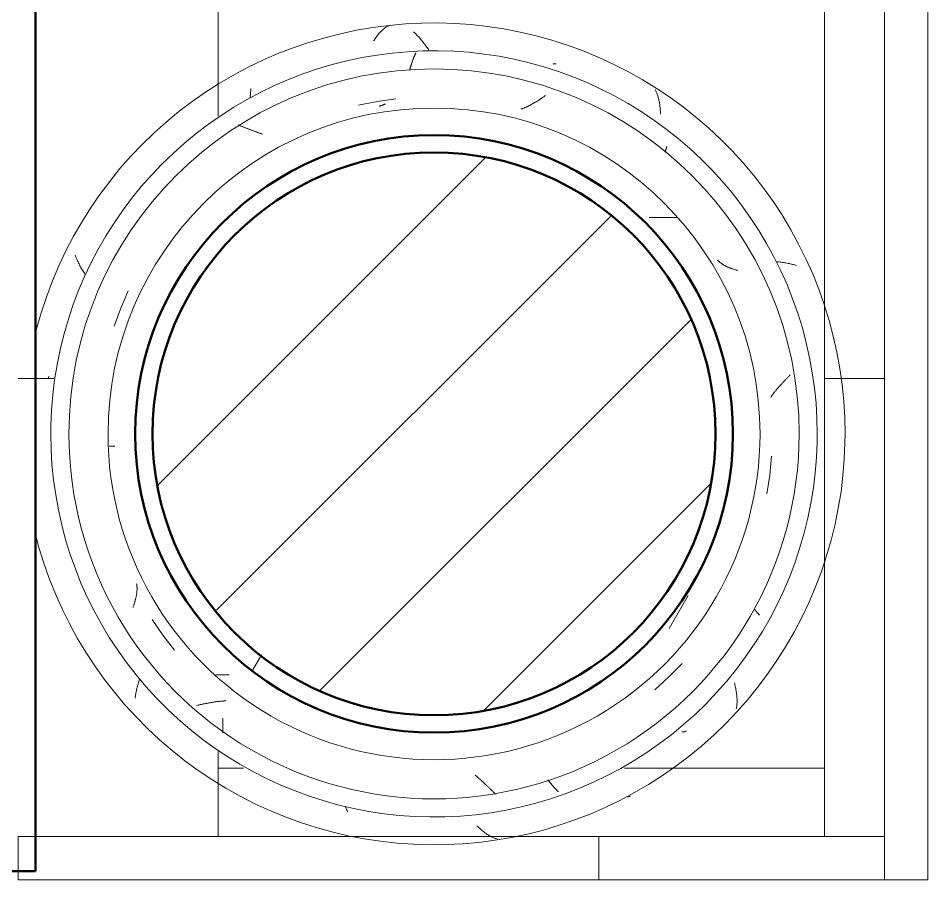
# Model space of a CAD drawing. Header units: millimetres. Extents: x -9358 to 257996, y -67499 to 9117.
# Drawn here: x 17170 to 18220, y -14528 to -13533 of the extents above; entities that cross this region are included whole.
import ezdxf

# ---------------------------------------------------------------- set-up
doc = ezdxf.new("R2010")
doc.units = ezdxf.units.MM
doc.header["$LTSCALE"] = 1000
for name, color, linetype, lineweight in [('A-COL-RFC', 8, 'Continuous', 18), ('A-COL-RFC-1', 8, 'Continuous', 9), ('A-COL-RFC-2', 8, 'Continuous', 50), ('A-WAL-CMU', 8, 'Continuous', 50), ('A-WAL-LOW-20', 8, 'Continuous', 18), ('A-WAL-PAT-1', 8, 'Continuous', 9)]:
    doc.layers.add(name, color=color, linetype=linetype, lineweight=lineweight)
pattern_1 = [(0, (0, 0), (812.8, 203.2), [33.528, -576.072, 33.528, -576.072, -3251.2]), (0, (0, 0), (812.8, 203.2), [-1219.2, 33.528, -1185.672, 33.528, -576.072, -1422.4]), (0, (0, 0), (812.8, 203.2), [-3048, 33.528, -372.872, 33.528, -982.472]), (120, (304.8, 101.6), (-582.3764, 602.3054), [33.528, -576.072, 33.528, -576.072, -3251.2]), (120, (304.8, 101.6), (-582.3764, 602.3054), [-1219.2, 33.528, -1185.672, 33.528, -576.072, -1422.4]), (120, (304.8, 101.6), (-582.3764, 602.3054), [-3048, 33.528, -372.872, 33.528, -982.472]), (240, (406.4, 508), (-230.4236, -805.5054), [33.528, -576.072, 33.528, -576.072, -3251.2]), (240, (406.4, 508), (-230.4236, -805.5054), [-1219.2, 33.528, -1185.672, 33.528, -576.072, -1422.4]), (240, (406.4, 508), (-230.4236, -805.5054), [-3048, 33.528, -372.872, 33.528, -982.472])]

# ---------------------------------------------------------------- blocks, each defined once
blk = doc.blocks.new('Concrete-Round-Column - 650-V18-01-Ground Floor Furniture Plan')
at = {"layer": 'A-COL-RFC-1'}
h = blk.add_hatch(dxfattribs=at)
h.set_pattern_fill('FP_47', color=256, style=0, pattern_type=2)
h.set_pattern_definition([(135, (-12905, -17650), (-106.066, -106.066), [])])
h.paths.add_polyline_path([(325, 0), (318.8, 63.4), (300.3, 124.4), (270.2, 180.6), (229.8, 229.8), (180.6, 270.2), (124.4, 300.3), (63.4, 318.8), (0, 325), (-63.4, 318.8), (-124.4, 300.3), (-180.6, 270.2), (-229.8, 229.8), (-270.2, 180.6), (-300.3, 124.4), (-318.8, 63.4), (-325, 0), (-318.8, -63.4), (-300.3, -124.4), (-270.2, -180.6), (-229.8, -229.8), (-180.6, -270.2), (-124.4, -300.3), (-63.4, -318.8), (0, -325), (63.4, -318.8), (124.4, -300.3), (180.6, -270.2), (229.8, -229.8), (270.2, -180.6), (300.3, -124.4), (318.8, -63.4)], flags=0)
at = {"layer": 'A-COL-RFC-2'}
for start, end in [(360, 180), (180, 360)]:
    blk.add_arc((0, 0), 325, start, end, dxfattribs=at)
blk = doc.blocks.new('Walls 110 - Walls 13-606739-01-Ground Floor Furniture Plan')
at = {"layer": 'A-WAL-PAT-1'}
h = blk.add_hatch(dxfattribs=at)
h.set_pattern_fill('FP_43', color=256, style=0, pattern_type=2)
h.set_pattern_definition([(90, (450, -30900), (-900, 6e-14), [700, -700]), (90, (0, -31600), (-1800, 1e-13), [700, -700]), (0, (0, -31600), (0, 700), [])])
h.paths.add_polyline_path([(2620, -31230), (2620, -30230), (730, -30230), (730, -31230), (2600, -31230)], flags=0)
h.paths.add_polyline_path([(2600, -30750), (2593.9, -30823.2), (2574.2, -30898.3), (2546.4, -30961.8), (2506.2, -31023.3), (2456.4, -31077.4), (2398.4, -31122.5), (2333.8, -31157.5), (2259.3, -31182.2), (2190.1, -31193.5), (2118.3, -31193.5), (2045.8, -31181.4), (1976.2, -31157.5), (1911.6, -31122.5), (1853.6, -31077.4), (1802.6, -31021.5), (1763.6, -30961.8), (1733.1, -30890.5), (1715.8, -30820), (1710, -30750), (1716.1, -30676.8), (1735.8, -30601.7), (1765.9, -30534.7), (1803.8, -30476.7), (1853.6, -30422.6), (1914, -30376.2), (1976.2, -30342.5), (2050.7, -30317.8), (2119.9, -30306.5), (2191.7, -30306.5), (2264.2, -30318.6), (2333.8, -30342.5), (2398.4, -30377.5), (2456.4, -30422.6), (2507.4, -30478.5), (2546.4, -30538.2), (2575.9, -30605.5), (2594.2, -30680), (2598.6, -30732.9)], flags=0)
h.paths.add_polyline_path([(1640, -30750), (1633.9, -30823.2), (1614.2, -30898.3), (1586.4, -30961.8), (1546.2, -31023.3), (1495.1, -31078.4), (1436, -31123.8), (1373.8, -31157.5), (1299.3, -31182.2), (1230.1, -31193.5), (1158.3, -31193.5), (1085.8, -31181.4), (1016.2, -31157.5), (951.6, -31122.5), (893.6, -31077.4), (843.8, -31023.3), (803.6, -30961.8), (774.1, -30894.5), (755.8, -30820), (750, -30750), (756.1, -30676.8), (775.8, -30601.7), (803.6, -30538.2), (846.7, -30473.6), (893.6, -30422.6), (956.2, -30375), (1016.2, -30342.5), (1090.7, -30317.8), (1159.9, -30306.5), (1231.7, -30306.5), (1304.2, -30318.6), (1373.8, -30342.5), (1442.5, -30380.7), (1496.4, -30422.6), (1546.2, -30476.7), (1586.4, -30538.2), (1615.9, -30605.5), (1634.2, -30680)], flags=0)
at = {"layer": 'A-WAL-LOW-20'}
for p, q in [((2620, -30230), (730, -30230)), ((730, -30230), (730, -31230)), ((2620, -31230), (2620, -30230))]:
    blk.add_line(p, q, dxfattribs=at)
blk = doc.blocks.new('Walls 114 - Walls 6-606796-01-Ground Floor Furniture Plan')
at = {"layer": 'A-WAL-PAT-1'}
h = blk.add_hatch(dxfattribs=at)
h.set_pattern_fill('FP_46', color=256, style=0, pattern_type=2)
h.set_pattern_definition([(270, (2170, -31160.4), (900, 6e-14), [700, -700]), (270, (2620, -30460.4), (1800, 1e-13), [700, -700]), (180, (2620, -30460.4), (-9e-14, -700), [])])
h.paths.add_polyline_path([(2670, -30230), (2620, -30230), (2620, -31230), (2670, -31230), (2670, -30447.6)], flags=0)
at = {"layer": 'A-WAL-LOW-20'}
for p, q in [((2620, -31230), (2620, -30230)), ((2620, -30230), (2670, -30230)), ((2670, -30230), (2670, -31230)), ((2670, -31230), (2620, -31230))]:
    blk.add_line(p, q, dxfattribs=at)
blk = doc.blocks.new('Walls 113 - Walls 6-2351701-01-Ground Floor Furniture Plan')
at = {"layer": 'A-WAL-PAT-1'}
h = blk.add_hatch(dxfattribs=at)
h.set_pattern_fill('FP_41', color=256, style=0, pattern_type=2)
h.set_pattern_definition([(270, (1494.6, -30930), (900, 6e-14), [700, -700]), (270, (1944.6, -30230), (1800, 1e-13), [700, -700]), (180, (1944.6, -30230), (-9e-14, -700), [])])
h.paths.add_polyline_path([(2670, -30180), (680, -30180), (680, -30230), (2670, -30230)], flags=0)
at = {"layer": 'A-WAL-LOW-20'}
for p, q in [((680, -30180), (2670, -30180)), ((680, -30230), (680, -30180)), ((2670, -30180), (2670, -30230)), ((2670, -30230), (680, -30230))]:
    blk.add_line(p, q, dxfattribs=at)
blk = doc.blocks.new('FP_282-01-Ground Floor Furniture Plan')
at = {"layer": 'A-WAL-PAT-1'}
for p, q in [((49882.6, 1485.4), (49882, 1486)), ((49883.2, 1484.8), (49882.6, 1485.4)), ((49883.8, 1484.3), (49883.2, 1484.8)), ((49884.4, 1483.7), (49883.8, 1484.3)), ((49885, 1483.1), (49884.4, 1483.7)), ((49885.6, 1482.6), (49885, 1483.1)), ((49886.2, 1482), (49885.6, 1482.6)), ((49886.7, 1481.5), (49886.2, 1482)), ((49887.3, 1480.9), (49886.7, 1481.5)), ((49887.9, 1480.4), (49887.3, 1480.9)), ((49888.5, 1479.8), (49887.9, 1480.4)), ((49889, 1479.3), (49888.5, 1479.8)), ((49889.6, 1478.7), (49889, 1479.3)), ((49890.2, 1478.2), (49889.6, 1478.7)), ((49890.8, 1477.7), (49890.2, 1478.2)), ((49891.3, 1477.1), (49890.8, 1477.7)), ((49891.9, 1476.6), (49891.3, 1477.1)), ((49892.5, 1476.1), (49891.9, 1476.6)), ((49893, 1475.6), (49892.5, 1476.1)), ((49893.6, 1475.1), (49893, 1475.6)), ((49894.1, 1474.6), (49893.6, 1475.1)), ((49894.7, 1474.1), (49894.1, 1474.6)), ((49895.2, 1473.6), (49894.7, 1474.1)), ((49895.8, 1473.1), (49895.2, 1473.6)), ((49896.3, 1472.6), (49895.8, 1473.1)), ((49896.9, 1472.2), (49896.3, 1472.6)), ((49897.4, 1471.7), (49896.9, 1472.2)), ((49898, 1471.2), (49897.4, 1471.7)), ((49898.5, 1470.8), (49898, 1471.2)), ((49899, 1470.3), (49898.5, 1470.8)), ((49899.6, 1469.9), (49899, 1470.3)), ((49900.1, 1469.4), (49899.6, 1469.9)), ((49900.6, 1469), (49900.1, 1469.4)), ((49901.2, 1468.6), (49900.6, 1469)), ((49901.7, 1468.2), (49901.2, 1468.6)), ((49902.2, 1467.7), (49901.7, 1468.2)), ((49902.7, 1467.3), (49902.2, 1467.7)), ((49903.3, 1466.9), (49902.7, 1467.3)), ((49903.8, 1466.6), (49903.3, 1466.9)), ((49904.3, 1466.2), (49903.8, 1466.6)), ((49904.8, 1465.8), (49904.3, 1466.2)), ((49905.3, 1465.4), (49904.8, 1465.8)), ((49905.8, 1465.1), (49905.3, 1465.4)), ((49906.4, 1464.7), (49905.8, 1465.1)), ((49906.9, 1464.4), (49906.4, 1464.7)), ((49907.4, 1464), (49906.9, 1464.4)), ((49907.9, 1463.7), (49907.4, 1464)), ((49758.8, 1417.6), (49758.6, 1417)), ((49759, 1418.2), (49758.8, 1417.6)), ((49759.2, 1418.8), (49759, 1418.2)), ((49759.4, 1419.4), (49759.2, 1418.8)), ((49759.6, 1420), (49759.4, 1419.4)), ((49759.8, 1420.6), (49759.6, 1420)), ((49760, 1421.2), (49759.8, 1420.6)), ((49760.2, 1421.8), (49760, 1421.2)), ((49760.4, 1422.5), (49760.2, 1421.8)), ((49760.6, 1423.1), (49760.4, 1422.5)), ((49760.8, 1423.8), (49760.6, 1423.1)), ((49761, 1424.4), (49760.8, 1423.8)), ((49761.1, 1425.1), (49761, 1424.4)), ((49761.3, 1425.7), (49761.1, 1425.1)), ((49753.5, 1407.1), (49753.2, 1406.7)), ((49753.8, 1407.5), (49753.5, 1407.1)), ((49754.1, 1407.9), (49753.8, 1407.5)), ((49754.4, 1408.3), (49754.1, 1407.9)), ((49754.7, 1408.8), (49754.4, 1408.3)), ((49754.9, 1409.2), (49754.7, 1408.8)), ((49755.2, 1409.7), (49754.9, 1409.2)), ((49755.5, 1410.2), (49755.2, 1409.7)), ((49755.7, 1410.6), (49755.5, 1410.2)), ((49756, 1411.1), (49755.7, 1410.6)), ((49756.2, 1411.6), (49756, 1411.1)), ((49756.5, 1412.1), (49756.2, 1411.6)), ((49756.7, 1412.6), (49756.5, 1412.1)), ((49757, 1413.2), (49756.7, 1412.6)), ((49757.2, 1413.7), (49757, 1413.2)), ((49757.5, 1414.2), (49757.2, 1413.7)), ((49757.7, 1414.8), (49757.5, 1414.2)), ((49757.9, 1415.3), (49757.7, 1414.8)), ((49758.1, 1415.9), (49757.9, 1415.3)), ((49758.4, 1416.4), (49758.1, 1415.9)), ((49758.6, 1417), (49758.4, 1416.4)), ((49749.7, 1402.7), (49749.4, 1402.4)), ((49750, 1403), (49749.7, 1402.7)), ((49750.4, 1403.4), (49750, 1403)), ((49750.7, 1403.7), (49750.4, 1403.4)), ((49751.1, 1404), (49750.7, 1403.7)), ((49751.4, 1404.4), (49751.1, 1404)), ((49751.7, 1404.7), (49751.4, 1404.4)), ((49752, 1405.1), (49751.7, 1404.7)), ((49752.3, 1405.5), (49752, 1405.1)), ((49752.6, 1405.9), (49752.3, 1405.5)), ((49752.9, 1406.3), (49752.6, 1405.9)), ((49753.2, 1406.7), (49752.9, 1406.3)), ((49559.3, 1203.7), (49559.8, 1203.1)), ((49559.8, 1203.1), (49560.2, 1202.4)), ((49560.2, 1202.4), (49560.7, 1201.7)), ((49560.7, 1201.7), (49561.1, 1201.1)), ((49561.1, 1201.1), (49561.5, 1200.4)), ((49561.5, 1200.4), (49562, 1199.8)), ((49562, 1199.8), (49562.4, 1199.1)), ((49562.4, 1199.1), (49562.8, 1198.5)), ((49562.8, 1198.5), (49563.2, 1197.8)), ((49563.2, 1197.8), (49563.7, 1197.2)), ((49563.7, 1197.2), (49564.1, 1196.5)), ((49564.1, 1196.5), (49564.5, 1195.9)), ((49564.5, 1195.9), (49564.9, 1195.3)), ((49564.9, 1195.3), (49565.3, 1194.7)), ((49565.3, 1194.7), (49565.7, 1194)), ((49565.7, 1194), (49566.1, 1193.4)), ((49566.1, 1193.4), (49566.4, 1192.8)), ((49566.4, 1192.8), (49566.8, 1192.2)), ((49566.8, 1192.2), (49567.2, 1191.5)), ((49567.2, 1191.5), (49567.6, 1190.9)), ((49567.6, 1190.9), (49567.9, 1190.3)), ((49567.9, 1190.3), (49568.3, 1189.7)), ((49568.3, 1189.7), (49568.6, 1189.1)), ((49568.6, 1189.1), (49569, 1188.5)), ((49569, 1188.5), (49569.3, 1187.9)), ((49569.3, 1187.9), (49569.6, 1187.3)), ((49569.6, 1187.3), (49570, 1186.7)), ((49570, 1186.7), (49570.3, 1186.2)), ((49570.3, 1186.2), (49570.6, 1185.6)), ((49570.6, 1185.6), (49570.9, 1185)), ((49570.9, 1185), (49571.2, 1184.4)), ((49571.2, 1184.4), (49571.5, 1183.8)), ((49571.5, 1183.8), (49571.8, 1183.3)), ((49571.8, 1183.3), (49572.1, 1182.7)), ((49572.1, 1182.7), (49572.3, 1182.1)), ((49572.3, 1182.1), (49572.6, 1181.6)), ((49572.6, 1181.6), (49572.8, 1181)), ((49572.8, 1181), (49573.1, 1180.4)), ((49573.1, 1180.4), (49573.3, 1179.9)), ((49573.3, 1179.9), (49573.6, 1179.3)), ((49573.6, 1179.3), (49573.8, 1178.8)), ((49573.8, 1178.8), (49574, 1178.3)), ((49574, 1178.3), (49574.2, 1177.7)), ((49574.2, 1177.7), (49574.4, 1177.2)), ((49574.4, 1177.2), (49574.6, 1176.6)), ((49574.6, 1176.6), (49574.8, 1176.1)), ((49574.8, 1176.1), (49575, 1175.6)), ((49566.2, 1009.4), (49563.2, 1031.1)), ((49568.9, 1018.8), (49569.1, 1018.4)), ((49570.5, 988), (49566.2, 1009.4)), ((49569.1, 1018.4), (49569.4, 1018)), ((49569.4, 1018), (49569.6, 1017.5)), ((49569.6, 1017.5), (49569.8, 1017.1)), ((49569.8, 1017.1), (49570, 1016.7)), ((49570, 1016.7), (49570.2, 1016.3)), ((49570.2, 1016.3), (49570.3, 1015.8)), ((49570.3, 1015.8), (49570.5, 1015.4)), ((49570.5, 1015.4), (49570.6, 1015)), ((49570.6, 1015), (49570.8, 1014.5)), ((49570.8, 1014.5), (49570.9, 1014.1)), ((49570.9, 1014.1), (49571, 1013.7)), ((49571, 1013.7), (49571.2, 1013.3)), ((49571.2, 1013.3), (49571.3, 1012.8)), ((49571.3, 1012.8), (49571.4, 1012.4)), ((49571.4, 1012.4), (49571.5, 1011.9)), ((49571.5, 1011.9), (49571.5, 1011.5)), ((49602.2, 872.1), (49601.9, 871.4)), ((49602.4, 872.8), (49602.2, 872.1)), ((49602.7, 873.5), (49602.4, 872.8)), ((49602.9, 874.2), (49602.7, 873.5)), ((49603.1, 874.9), (49602.9, 874.2)), ((49603.4, 875.5), (49603.1, 874.9)), ((49603.6, 876.2), (49603.4, 875.5)), ((49603.8, 876.9), (49603.6, 876.2)), ((49598.1, 861.2), (49597.8, 860.4)), ((49598.4, 861.9), (49598.1, 861.2)), ((49598.7, 862.7), (49598.4, 861.9)), ((49599, 863.4), (49598.7, 862.7)), ((49599.3, 864.2), (49599, 863.4)), ((49599.5, 864.9), (49599.3, 864.2)), ((49599.8, 865.6), (49599.5, 864.9)), ((49600.1, 866.4), (49599.8, 865.6)), ((49600.4, 867.1), (49600.1, 866.4)), ((49600.6, 867.8), (49600.4, 867.1)), ((49600.9, 868.5), (49600.6, 867.8)), ((49601.2, 869.3), (49600.9, 868.5)), ((49601.4, 870), (49601.2, 869.3)), ((49601.7, 870.7), (49601.4, 870)), ((49601.9, 871.4), (49601.7, 870.7)), ((49594.2, 851.1), (49593.9, 850.3)), ((49594.5, 851.9), (49594.2, 851.1)), ((49594.8, 852.7), (49594.5, 851.9)), ((49595.1, 853.5), (49594.8, 852.7)), ((49595.4, 854.3), (49595.1, 853.5)), ((49595.7, 855), (49595.4, 854.3)), ((49596, 855.8), (49595.7, 855)), ((49596.3, 856.6), (49596, 855.8)), ((49596.6, 857.4), (49596.3, 856.6)), ((49596.9, 858.1), (49596.6, 857.4)), ((49597.2, 858.9), (49596.9, 858.1)), ((49597.5, 859.7), (49597.2, 858.9)), ((49597.8, 860.4), (49597.5, 859.7)), ((49593.6, 849.6), (49593.3, 848.8)), ((49593.9, 850.3), (49593.6, 849.6)), ((49805, 713.4), (49785, 722.1)), ((49825.5, 705.9), (49805, 713.4))]:
    blk.add_line(p, q, dxfattribs=at)
blk = doc.blocks.new('FP_283-01-Ground Floor Furniture Plan')
at = {"layer": 'A-WAL-LOW-20', "flags": 128}
blk.add_lwpolyline([(50066.4, 615), (50081.1, 618.9), (50099.3, 624.5), (50117.2, 630.9), (50134.8, 637.9), (50152.1, 645.7), (50169.1, 654.1), (50185.8, 663.2), (50202.1, 672.9), (50217.9, 683.3), (50233.4, 694.4), (50248.4, 706), (50262.9, 718.2), (50276.9, 731), (50290.4, 744.4), (50303.4, 758.3), (50315.8, 772.6), (50327.6, 787.5), (50338.7, 802.8), (50349.3, 818.6), (50359.3, 834.8), (50368.5, 851.3), (50377.1, 868.2), (50385.1, 885.5), (50392.3, 903), (50398.8, 920.9), (50404.6, 938.9), (50409.7, 957.2), (50414, 975.7), (50417.6, 994.3), (50420.5, 1013.1), (50422.6, 1032), (50423.9, 1050.9), (50424.5, 1069.9), (50424.3, 1088.9), (50423.4, 1107.8), (50421.7, 1126.7), (50419.3, 1145.5), (50416.1, 1164.3), (50412.1, 1182.8), (50407.5, 1201.2), (50402, 1219.4), (50395.9, 1237.4), (50389.1, 1255.1), (50381.5, 1272.5), (50373.3, 1289.6), (50364.3, 1306.3), (50354.8, 1322.7), (50344.5, 1338.7), (50333.7, 1354.3), (50322.2, 1369.4), (50310.1, 1384), (50297.5, 1398.2), (50284.3, 1411.8), (50270.5, 1424.9), (50256.3, 1437.5), (50241.5, 1449.4), (50226.3, 1460.8), (50210.7, 1471.5), (50194.6, 1481.6), (50178.2, 1491.1), (50161.4, 1499.9), (50144.2, 1508), (50126.7, 1515.4), (50109, 1522.1), (50091, 1528.1), (50072.7, 1533.4), (50054.3, 1537.9), (50035.7, 1541.7), (50017, 1544.8), (49998.1, 1547.1), (49979.2, 1548.6), (49960.2, 1549.4), (49950, 1549.5)], dxfattribs=at)
at = {"layer": 'A-WAL-PAT-1'}
for p, q in [((50238.9, 1422.1), (50237.6, 1421.7)), ((50240.2, 1422.4), (50238.9, 1422.1)), ((50241.5, 1422.7), (50240.2, 1422.4)), ((50242.8, 1423), (50241.5, 1422.7)), ((50244.1, 1423.3), (50242.8, 1423)), ((50245.3, 1423.5), (50244.1, 1423.3)), ((50246.6, 1423.7), (50245.3, 1423.5)), ((50247.8, 1423.9), (50246.6, 1423.7)), ((50249, 1424.1), (50247.8, 1423.9)), ((50250.2, 1424.3), (50249, 1424.1)), ((50251.4, 1424.4), (50250.2, 1424.3)), ((50252.6, 1424.6), (50251.4, 1424.4)), ((50253.8, 1424.7), (50252.6, 1424.6)), ((50254.9, 1424.7), (50253.8, 1424.7)), ((50256.1, 1424.8), (50254.9, 1424.7)), ((50257.2, 1424.8), (50256.1, 1424.8)), ((50258.3, 1424.8), (50257.2, 1424.8)), ((50259.4, 1424.8), (50258.3, 1424.8)), ((50260.5, 1424.8), (50259.4, 1424.8)), ((50261.5, 1424.7), (50260.5, 1424.8)), ((50262.5, 1424.7), (50261.5, 1424.7)), ((50263.6, 1424.6), (50262.5, 1424.7)), ((50264.6, 1424.4), (50263.6, 1424.6)), ((50265.6, 1424.3), (50264.6, 1424.4)), ((50266.5, 1424.1), (50265.6, 1424.3)), ((50267.5, 1423.9), (50266.5, 1424.1)), ((50368.6, 1301), (50368.2, 1301.7)), ((50368.9, 1300.2), (50368.6, 1301)), ((50369.2, 1299.4), (50368.9, 1300.2)), ((50369.5, 1298.6), (50369.2, 1299.4)), ((50416.4, 1143.8), (50416.8, 1144.7)), ((50416.8, 1144.7), (50417.1, 1145.6)), ((50417.1, 1145.6), (50417.4, 1146.5)), ((50417.4, 1146.5), (50417.7, 1147.4)), ((50417.7, 1147.4), (50417.9, 1148.3)), ((50410.7, 1133.8), (50411.3, 1134.7)), ((50411.3, 1134.7), (50412, 1135.6)), ((50412, 1135.6), (50412.6, 1136.5)), ((50412.6, 1136.5), (50413.2, 1137.5)), ((50413.2, 1137.5), (50413.7, 1138.4)), ((50413.7, 1138.4), (50414.2, 1139.3)), ((50414.2, 1139.3), (50414.7, 1140.2)), ((50414.7, 1140.2), (50415.2, 1141.1)), ((50415.2, 1141.1), (50415.7, 1142)), ((50415.7, 1142), (50416.1, 1142.9)), ((50416.1, 1142.9), (50416.4, 1143.8)), ((50402.6, 1124.6), (50403.5, 1125.6)), ((50403.5, 1125.6), (50404.4, 1126.5)), ((50404.4, 1126.5), (50405.3, 1127.4)), ((50405.3, 1127.4), (50406.1, 1128.3)), ((50406.1, 1128.3), (50407, 1129.2)), ((50407, 1129.2), (50407.8, 1130.1)), ((50407.8, 1130.1), (50408.5, 1131.1)), ((50408.5, 1131.1), (50409.3, 1132)), ((50409.3, 1132), (50410, 1132.9)), ((50410, 1132.9), (50410.7, 1133.8)), ((50380, 972.8), (50381.3, 973.2)), ((50381.3, 973.2), (50382.5, 973.7)), ((50382.5, 973.7), (50383.8, 974.1)), ((50383.8, 974.1), (50385.1, 974.6)), ((50385.1, 974.6), (50386.3, 975.1)), ((50233.1, 735), (50234.5, 734.6)), ((50234.5, 734.6), (50235.9, 734.1)), ((50235.9, 734.1), (50237.3, 733.7)), ((50237.3, 733.7), (50238.6, 733.4)), ((50238.6, 733.4), (50240, 733)), ((50240, 733), (50241.3, 732.6)), ((50241.3, 732.6), (50242.6, 732.3)), ((50242.6, 732.3), (50244, 732)), ((50244, 732), (50245.3, 731.7)), ((50245.3, 731.7), (50246.6, 731.4)), ((50246.6, 731.4), (50247.8, 731.1)), ((50247.8, 731.1), (50249.1, 730.9)), ((50249.1, 730.9), (50250.4, 730.7)), ((50250.4, 730.7), (50251.6, 730.5)), ((50251.6, 730.5), (50252.8, 730.3)), ((50252.8, 730.3), (50254.1, 730.1)), ((50254.1, 730.1), (50255.3, 730))]:
    blk.add_line(p, q, dxfattribs=at)
blk = doc.blocks.new('FP_284-01-Ground Floor Furniture Plan')
at = {"layer": 'A-WAL-LOW-20', "flags": 128}
blk.add_lwpolyline([(49950, 1549.5), (49931, 1549.2), (49912.1, 1548), (49893.2, 1546.1), (49874.4, 1543.5), (49855.7, 1540.1), (49837.2, 1535.9), (49818.9, 1531.1), (49800.7, 1525.5), (49782.8, 1519.1), (49765.2, 1512.1), (49747.9, 1504.3), (49730.9, 1495.9), (49714.2, 1486.8), (49697.9, 1477.1), (49682, 1466.7), (49666.6, 1455.6), (49651.6, 1444), (49637.1, 1431.8), (49623.1, 1419), (49609.6, 1405.6), (49596.6, 1391.7), (49584.2, 1377.4), (49572.4, 1362.5), (49561.3, 1347.2), (49550.7, 1331.4), (49540.7, 1315.2), (49531.5, 1298.7), (49522.9, 1281.8), (49514.9, 1264.5), (49507.7, 1247), (49501.2, 1229.1), (49495.4, 1211.1), (49490.3, 1192.8), (49486, 1174.3), (49482.4, 1155.7), (49479.5, 1136.9), (49477.4, 1118), (49476.1, 1099.1), (49475.5, 1080.1), (49475.7, 1061.1), (49476.6, 1042.2), (49478.3, 1023.3), (49480.7, 1004.5), (49483.9, 985.7), (49487.9, 967.2), (49492.5, 948.8), (49498, 930.6), (49504.1, 912.6), (49510.9, 894.9), (49518.5, 877.5), (49526.7, 860.4), (49535.7, 843.7), (49545.2, 827.3), (49555.5, 811.3), (49566.3, 795.7), (49577.8, 780.6), (49589.9, 766), (49602.5, 751.8), (49615.7, 738.2), (49629.5, 725.1), (49643.7, 712.5), (49658.4, 700.6), (49673.7, 689.2), (49689.3, 678.5), (49705.4, 668.4), (49721.8, 658.9), (49738.6, 650.1), (49755.8, 642), (49773.3, 634.6), (49791, 627.9), (49809, 621.9), (49827.3, 616.6), (49833.8, 615)], dxfattribs=at)
at = {"layer": 'A-WAL-PAT-1'}
for p, q in [((49754.9, 1491.1), (49754.6, 1489.9)), ((49755.2, 1492.2), (49754.9, 1491.1)), ((49755.6, 1493.4), (49755.2, 1492.2)), ((49752.6, 1481.2), (49752.4, 1479.9)), ((49752.9, 1482.5), (49752.6, 1481.2)), ((49753.1, 1483.8), (49752.9, 1482.5)), ((49753.4, 1485), (49753.1, 1483.8)), ((49753.7, 1486.3), (49753.4, 1485)), ((49754, 1487.5), (49753.7, 1486.3)), ((49754.3, 1488.7), (49754, 1487.5)), ((49754.6, 1489.9), (49754.3, 1488.7)), ((49751.3, 1471.6), (49751.2, 1470.2)), ((49751.5, 1473), (49751.3, 1471.6)), ((49751.6, 1474.4), (49751.5, 1473)), ((49751.8, 1475.8), (49751.6, 1474.4)), ((49752, 1477.2), (49751.8, 1475.8)), ((49752.2, 1478.5), (49752, 1477.2)), ((49752.4, 1479.9), (49752.2, 1478.5)), ((49560.7, 1333.6), (49559.7, 1333.2)), ((49561.7, 1333.9), (49560.7, 1333.6)), ((49562.8, 1334.2), (49561.7, 1333.9)), ((49563.9, 1334.4), (49562.8, 1334.2)), ((49565, 1334.7), (49563.9, 1334.4)), ((49566.1, 1334.9), (49565, 1334.7)), ((49567.2, 1335.1), (49566.1, 1334.9)), ((49568.4, 1335.3), (49567.2, 1335.1)), ((49569.6, 1335.5), (49568.4, 1335.3)), ((49570.8, 1335.7), (49569.6, 1335.5)), ((49572, 1335.8), (49570.8, 1335.7)), ((49573.2, 1336), (49572, 1335.8)), ((49574.5, 1336.1), (49573.2, 1336)), ((49575.8, 1336.2), (49574.5, 1336.1)), ((49577.1, 1336.3), (49575.8, 1336.2)), ((49578.4, 1336.3), (49577.1, 1336.3)), ((49579.7, 1336.4), (49578.4, 1336.3)), ((49581, 1336.4), (49579.7, 1336.4)), ((49553.2, 1330.5), (49552.3, 1330.1)), ((49554, 1331), (49553.2, 1330.5)), ((49554.9, 1331.4), (49554, 1331)), ((49555.8, 1331.8), (49554.9, 1331.4)), ((49556.7, 1332.2), (49555.8, 1331.8)), ((49557.7, 1332.6), (49556.7, 1332.2)), ((49558.7, 1332.9), (49557.7, 1332.6)), ((49559.7, 1333.2), (49558.7, 1332.9)), ((49495.5, 1060.7), (49494.5, 1059.9)), ((49496.6, 1061.5), (49495.5, 1060.7)), ((49497.6, 1062.4), (49496.6, 1061.5)), ((49498.7, 1063.2), (49497.6, 1062.4)), ((49499.8, 1064), (49498.7, 1063.2)), ((49500.9, 1064.9), (49499.8, 1064)), ((49502, 1065.7), (49500.9, 1064.9)), ((49503.1, 1066.5), (49502, 1065.7)), ((49504.3, 1067.3), (49503.1, 1066.5)), ((49505.5, 1068.1), (49504.3, 1067.3)), ((49506.7, 1068.9), (49505.5, 1068.1)), ((49486.6, 1052.2), (49485.9, 1051.3)), ((49487.4, 1053.1), (49486.6, 1052.2)), ((49488.2, 1053.9), (49487.4, 1053.1)), ((49489.1, 1054.8), (49488.2, 1053.9)), ((49489.9, 1055.6), (49489.1, 1054.8)), ((49490.8, 1056.5), (49489.9, 1055.6)), ((49491.7, 1057.3), (49490.8, 1056.5)), ((49492.6, 1058.2), (49491.7, 1057.3)), ((49493.6, 1059), (49492.6, 1058.2)), ((49494.5, 1059.9), (49493.6, 1059)), ((49478, 1024.3), (49478.3, 1023.5)), ((49478.3, 1023.5), (49478.7, 1022.7)), ((49478.7, 1022.7), (49479.1, 1021.9)), ((49479.1, 1021.9), (49479.5, 1021.1)), ((49479.5, 1021.1), (49480, 1020.3)), ((49480, 1020.3), (49480.5, 1019.5)), ((49480.5, 1019.5), (49481, 1018.8)), ((49481, 1018.8), (49481.6, 1018)), ((49481.6, 1018), (49482.1, 1017.2)), ((49482.1, 1017.2), (49482.8, 1016.5)), ((49482.8, 1016.5), (49483.4, 1015.7)), ((49483.4, 1015.7), (49484.1, 1015)), ((49484.1, 1015), (49484.8, 1014.2)), ((49484.8, 1014.2), (49485.5, 1013.5)), ((49485.5, 1013.5), (49486.3, 1012.7)), ((49486.3, 1012.7), (49487, 1012)), ((49487, 1012), (49487.8, 1011.3)), ((49487.8, 1011.3), (49488.7, 1010.6)), ((49488.7, 1010.6), (49489.5, 1009.9)), ((49489.5, 1009.9), (49490.4, 1009.2)), ((49490.4, 1009.2), (49491.4, 1008.5)), ((49491.4, 1008.5), (49492.3, 1007.8)), ((49492.3, 1007.8), (49493.3, 1007.1)), ((49493.3, 1007.1), (49494.3, 1006.5)), ((49494.3, 1006.5), (49495.3, 1005.8)), ((49495.3, 1005.8), (49496.3, 1005.1)), ((49551.1, 863.7), (49552.5, 863.6)), ((49552.5, 863.6), (49553.8, 863.4)), ((49553.8, 863.4), (49555.1, 863.3)), ((49555.1, 863.3), (49556.5, 863.1)), ((49556.5, 863.1), (49557.8, 863)), ((49557.8, 863), (49559.2, 862.9)), ((49559.2, 862.9), (49560.6, 862.8)), ((49560.6, 862.8), (49562, 862.7)), ((49764.6, 671.5), (49765.8, 672.2)), ((49744.7, 661.2), (49745.8, 661.6)), ((49745.8, 661.6), (49746.9, 662.1)), ((49746.9, 662.1), (49748.1, 662.5)), ((49748.1, 662.5), (49749.2, 663)), ((49749.2, 663), (49750.4, 663.5)), ((49750.4, 663.5), (49751.5, 664.1)), ((49751.5, 664.1), (49752.7, 664.6)), ((49752.7, 664.6), (49753.8, 665.2)), ((49753.8, 665.2), (49755, 665.8)), ((49755, 665.8), (49756.2, 666.5)), ((49756.2, 666.5), (49757.4, 667.1)), ((49757.4, 667.1), (49758.6, 667.8)), ((49758.6, 667.8), (49759.8, 668.5)), ((49759.8, 668.5), (49761, 669.2)), ((49761, 669.2), (49762.2, 669.9)), ((49762.2, 669.9), (49763.4, 670.7)), ((49763.4, 670.7), (49764.6, 671.5)), ((49743.6, 660.8), (49744.7, 661.2))]:
    blk.add_line(p, q, dxfattribs=at)
blk = doc.blocks.new('FP_285-01-Ground Floor Furniture Plan')
at = {"layer": 'A-WAL-PAT-1'}
for p, q in [((49975.8, 1464.6), (49997.6, 1462.5)), ((49997.6, 1462.5), (50019.3, 1459.2)), ((50215, 1361.5), (50230.6, 1346.2)), ((50230.6, 1346.2), (50245.4, 1330)), ((50364, 1144), (50364.6, 1144.6)), ((50364.6, 1144.6), (50365.2, 1145.2)), ((50365.2, 1145.2), (50365.8, 1145.8)), ((50365.8, 1145.8), (50366.3, 1146.4)), ((50354.4, 1134), (50354.9, 1134.6)), ((50354.9, 1134.6), (50355.4, 1135.1)), ((50355.4, 1135.1), (50356, 1135.7)), ((50356, 1135.7), (50356.6, 1136.3)), ((50356.6, 1136.3), (50357.1, 1136.9)), ((50357.1, 1136.9), (50357.7, 1137.5)), ((50357.7, 1137.5), (50358.2, 1138)), ((50358.2, 1138), (50358.8, 1138.6)), ((50358.8, 1138.6), (50359.4, 1139.2)), ((50359.4, 1139.2), (50359.9, 1139.8)), ((50359.9, 1139.8), (50360.5, 1140.4)), ((50360.5, 1140.4), (50361.1, 1141)), ((50361.1, 1141), (50361.7, 1141.6)), ((50361.7, 1141.6), (50362.2, 1142.2)), ((50362.2, 1142.2), (50362.8, 1142.8)), ((50362.8, 1142.8), (50363.4, 1143.4)), ((50363.4, 1143.4), (50364, 1144)), ((50344.5, 1123), (50344.9, 1123.5)), ((50344.9, 1123.5), (50345.4, 1124)), ((50345.4, 1124), (50345.8, 1124.6)), ((50345.8, 1124.6), (50346.3, 1125.1)), ((50346.3, 1125.1), (50346.7, 1125.7)), ((50346.7, 1125.7), (50347.2, 1126.2)), ((50347.2, 1126.2), (50347.7, 1126.7)), ((50347.7, 1126.7), (50348.2, 1127.3)), ((50348.2, 1127.3), (50348.7, 1127.8)), ((50348.7, 1127.8), (50349.2, 1128.4)), ((50349.2, 1128.4), (50349.7, 1128.9)), ((50349.7, 1128.9), (50350.2, 1129.5)), ((50350.2, 1129.5), (50350.7, 1130)), ((50350.7, 1130), (50351.2, 1130.6)), ((50351.2, 1130.6), (50351.7, 1131.2)), ((50351.7, 1131.2), (50352.2, 1131.7)), ((50352.2, 1131.7), (50352.7, 1132.3)), ((50352.7, 1132.3), (50353.3, 1132.9)), ((50353.3, 1132.9), (50353.8, 1133.4)), ((50353.8, 1133.4), (50354.4, 1134)), ((50344.1, 1122.4), (50344.5, 1123)), ((50258.4, 834.1), (50258.4, 834.7)), ((50258.4, 833.5), (50258.4, 834.1)), ((50258.4, 832.9), (50258.4, 833.5)), ((50258.5, 832.2), (50258.4, 832.9)), ((50258.5, 831.6), (50258.5, 832.2)), ((50258.5, 831), (50258.5, 831.6)), ((50258.6, 830.4), (50258.5, 831)), ((50258.6, 829.7), (50258.6, 830.4)), ((50258.7, 829.1), (50258.6, 829.7)), ((50278.2, 831), (50278.9, 831.1)), ((50278.9, 831.1), (50279.7, 831.1)), ((50279.7, 831.1), (50280.5, 831.1)), ((50280.5, 831.1), (50281.3, 831.1)), ((50281.3, 831.1), (50282.1, 831.1)), ((50282.1, 831.1), (50282.9, 831.1)), ((50282.9, 831.1), (50283.7, 831.2)), ((50283.7, 831.2), (50284.5, 831.2)), ((50284.5, 831.2), (50285.3, 831.2)), ((50285.3, 831.2), (50286.1, 831.2)), ((50286.1, 831.2), (50286.9, 831.2)), ((50286.9, 831.2), (50287.7, 831.2)), ((50287.7, 831.2), (50288.5, 831.2)), ((50288.5, 831.2), (50289.3, 831.3)), ((50289.3, 831.3), (50290.1, 831.3)), ((50290.1, 831.3), (50291, 831.3)), ((50291, 831.3), (50291.8, 831.3)), ((50291.8, 831.3), (50292.6, 831.3)), ((50292.6, 831.3), (50293.4, 831.3)), ((50293.4, 831.3), (50294.3, 831.3)), ((50294.3, 831.3), (50295.1, 831.4)), ((50258.7, 828.4), (50258.7, 829.1)), ((50258.8, 827.8), (50258.7, 828.4)), ((50258.9, 827.1), (50258.8, 827.8)), ((50259, 826.4), (50258.9, 827.1)), ((50259, 825.7), (50259, 826.4)), ((50259.1, 825.1), (50259, 825.7)), ((50259.2, 824.4), (50259.1, 825.1)), ((50259.3, 823.7), (50259.2, 824.4)), ((50259.4, 823), (50259.3, 823.7)), ((50259.5, 822.3), (50259.4, 823)), ((50259.6, 821.6), (50259.5, 822.3)), ((50259.7, 820.9), (50259.6, 821.6)), ((50259.8, 820.2), (50259.7, 820.9)), ((50260, 819.4), (50259.8, 820.2)), ((50260.1, 818.7), (50260, 819.4)), ((50260.2, 818), (50260.1, 818.7)), ((50260.3, 817.3), (50260.2, 818)), ((50260.5, 816.5), (50260.3, 817.3)), ((50260.6, 815.8), (50260.5, 816.5)), ((50260.7, 815), (50260.6, 815.8)), ((50260.9, 814.3), (50260.7, 815)), ((50261, 813.5), (50260.9, 814.3)), ((50261.2, 812.8), (50261, 813.5)), ((50261.3, 812), (50261.2, 812.8)), ((50261.5, 811.2), (50261.3, 812)), ((50261.6, 810.5), (50261.5, 811.2)), ((50261.8, 809.7), (50261.6, 810.5)), ((50261.9, 808.9), (50261.8, 809.7)), ((50262.1, 808.1), (50261.9, 808.9)), ((50262.2, 807.3), (50262.1, 808.1)), ((50262.4, 806.6), (50262.2, 807.3)), ((50262.6, 805.8), (50262.4, 806.6)), ((50262.7, 805), (50262.6, 805.8)), ((50262.9, 804.2), (50262.7, 805)), ((50263.1, 803.4), (50262.9, 804.2)), ((50263.2, 802.6), (50263.1, 803.4)), ((50263.4, 801.8), (50263.2, 802.6)), ((50263.6, 801), (50263.4, 801.8)), ((50199.6, 775.6), (50182.4, 762)), ((50182.4, 762), (50164.5, 749.5)), ((50123.2, 731.7), (50123.6, 731.8)), ((50123.6, 731.8), (50124.1, 731.9)), ((50124.1, 731.9), (50124.6, 731.9)), ((50124.6, 731.9), (50125.1, 732)), ((50125.1, 732), (50125.6, 732)), ((50125.6, 732), (50126.1, 732.1)), ((50126.1, 732.1), (50126.6, 732.1)), ((50126.6, 732.1), (50127.1, 732.2)), ((50127.1, 732.2), (50127.6, 732.2)), ((50127.6, 732.2), (50128.1, 732.2)), ((50128.1, 732.2), (50128.6, 732.2)), ((50128.6, 732.2), (50129.1, 732.2)), ((50129.1, 732.2), (50129.6, 732.2)), ((50129.6, 732.2), (50130.2, 732.2)), ((50130.2, 732.2), (50130.7, 732.1)), ((50130.7, 732.1), (50131.2, 732.1)), ((50131.2, 732.1), (50131.8, 732)), ((50131.8, 732), (50132.3, 732)), ((50132.3, 732), (50132.9, 731.9)), ((50132.9, 731.9), (50133.5, 731.9)), ((50133.5, 731.9), (50134, 731.8)), ((50134, 731.8), (50134.6, 731.7)), ((50134.6, 731.7), (50135.2, 731.6)), ((50135.2, 731.6), (50135.7, 731.5)), ((50135.7, 731.5), (50136.3, 731.4)), ((50136.3, 731.4), (50136.9, 731.3)), ((50136.9, 731.3), (50137.5, 731.2)), ((50137.5, 731.2), (50138.1, 731.1)), ((50138.1, 731.1), (50138.7, 731)), ((50138.7, 731), (50139.3, 730.8)), ((50139.3, 730.8), (50139.9, 730.7)), ((50139.9, 730.7), (50140.6, 730.5)), ((50140.6, 730.5), (50141.2, 730.4)), ((50141.2, 730.4), (50141.8, 730.2)), ((50141.8, 730.2), (50142.4, 730)), ((50142.4, 730), (50143.1, 729.9)), ((50143.1, 729.9), (50143.7, 729.7)), ((50143.7, 729.7), (50144.4, 729.5)), ((50144.4, 729.5), (50145, 729.3)), ((50145, 729.3), (50145.7, 729.1)), ((50145.7, 729.1), (50146.3, 728.9)), ((50146.3, 728.9), (50147, 728.7)), ((50147, 728.7), (50147.6, 728.5)), ((50147.6, 728.5), (50148.3, 728.3)), ((50148.3, 728.3), (50149, 728.1)), ((50149, 728.1), (50149.7, 727.8)), ((50149.7, 727.8), (50150.4, 727.6))]:
    blk.add_line(p, q, dxfattribs=at)
blk = doc.blocks.new('FP_286-01-Ground Floor Furniture Plan')
at = {"layer": 'A-WAL-LOW-20', "flags": 128}
blk.add_lwpolyline([(49950, 632.6), (49967.7, 633), (49985.4, 634), (50003, 635.8), (50020.5, 638.3), (50037.9, 641.4), (50055.2, 645.3), (50072.3, 649.8), (50089.2, 655.1), (50105.8, 661), (50122.3, 667.5), (50138.4, 674.7), (50154.3, 682.6), (50169.8, 691.1), (50185, 700.2), (50199.8, 709.9), (50214.2, 720.2), (50228.2, 731), (50241.7, 742.4), (50254.8, 754.3), (50267.4, 766.8), (50279.4, 779.7), (50291, 793.1), (50302, 807), (50312.4, 821.3), (50322.3, 836), (50331.5, 851), (50340.2, 866.5), (50348.2, 882.3), (50355.6, 898.3), (50362.3, 914.7), (50368.4, 931.3), (50373.8, 948.2), (50378.6, 965.2), (50382.6, 982.4), (50386, 999.8), (50388.6, 1017.3), (50390.6, 1034.9), (50391.8, 1052.5), (50392.4, 1070.2), (50392.2, 1087.9), (50391.3, 1105.6), (50389.8, 1123.2), (50387.5, 1140.8), (50384.5, 1158.2), (50380.8, 1175.5), (50376.5, 1192.7), (50371.4, 1209.6), (50365.7, 1226.4), (50359.3, 1242.9), (50352.3, 1259.1), (50344.6, 1275), (50336.3, 1290.7), (50327.3, 1305.9), (50317.8, 1320.8), (50307.7, 1335.4), (50297, 1349.4), (50285.7, 1363.1), (50273.9, 1376.3), (50261.6, 1389), (50248.8, 1401.2), (50235.5, 1412.9), (50221.8, 1424.1), (50207.6, 1434.6), (50193, 1444.7), (50178.1, 1454.1), (50162.7, 1462.9), (50147, 1471.1), (50131, 1478.7), (50114.7, 1485.6), (50098.2, 1491.8), (50081.4, 1497.4), (50064.4, 1502.3), (50047.2, 1506.6), (50029.9, 1510.1), (50012.4, 1513), (49994.9, 1515.1), (49977.2, 1516.6), (49959.6, 1517.3), (49950, 1517.4)], dxfattribs=at)
at = {"layer": 'A-WAL-PAT-1'}
for p, q in [((50157.6, 1449.1), (50157.2, 1448.8)), ((50158, 1449.4), (50157.6, 1449.1)), ((50158.4, 1449.7), (50158, 1449.4)), ((50158.7, 1450), (50158.4, 1449.7)), ((50159.1, 1450.3), (50158.7, 1450)), ((50159.5, 1450.6), (50159.1, 1450.3)), ((50152.7, 1445), (50152.3, 1444.7)), ((50153, 1445.3), (50152.7, 1445)), ((50153.4, 1445.6), (50153, 1445.3)), ((50153.8, 1445.9), (50153.4, 1445.6)), ((50154.2, 1446.3), (50153.8, 1445.9)), ((50154.6, 1446.6), (50154.2, 1446.3)), ((50154.9, 1446.9), (50154.6, 1446.6)), ((50155.3, 1447.2), (50154.9, 1446.9)), ((50155.7, 1447.5), (50155.3, 1447.2)), ((50156.1, 1447.8), (50155.7, 1447.5)), ((50156.5, 1448.1), (50156.1, 1447.8)), ((50156.8, 1448.5), (50156.5, 1448.1)), ((50157.2, 1448.8), (50156.8, 1448.5)), ((50293.1, 1366), (50293, 1366.2)), ((50293.2, 1365.9), (50293.1, 1366)), ((50293.3, 1365.7), (50293.2, 1365.9)), ((50293.4, 1365.5), (50293.3, 1365.7)), ((50293.5, 1365.4), (50293.4, 1365.5)), ((50293.6, 1365.2), (50293.5, 1365.4)), ((50293.7, 1365), (50293.6, 1365.2)), ((50293.7, 1364.8), (50293.7, 1365)), ((50293.8, 1364.6), (50293.7, 1364.8)), ((50293.9, 1364.4), (50293.8, 1364.6)), ((50293.9, 1364.2), (50293.9, 1364.4)), ((50294, 1364), (50293.9, 1364.2)), ((50294, 1363.7), (50294, 1364)), ((50294.1, 1363.5), (50294, 1363.7)), ((50294.1, 1363.3), (50294.1, 1363.5)), ((50294.1, 1363), (50294.1, 1363.3)), ((50294.1, 1362.8), (50294.1, 1363)), ((50294.1, 1362.5), (50294.1, 1362.8)), ((50294.1, 1362.3), (50294.1, 1362.5)), ((50294.1, 1362), (50294.1, 1362.3)), ((50294.1, 1361.8), (50294.1, 1362)), ((50294.1, 1361.5), (50294.1, 1361.8)), ((50294.1, 1361.2), (50294.1, 1361.5)), ((50294.1, 1361), (50294.1, 1361.2)), ((50362.8, 1217.9), (50363.1, 1218.2)), ((50363.1, 1218.2), (50363.4, 1218.5)), ((50350.7, 1207.2), (50351, 1207.5)), ((50351, 1207.5), (50351.4, 1207.9)), ((50351.4, 1207.9), (50351.8, 1208.2)), ((50351.8, 1208.2), (50352.2, 1208.5)), ((50352.2, 1208.5), (50352.6, 1208.8)), ((50352.6, 1208.8), (50353, 1209.2)), ((50353, 1209.2), (50353.4, 1209.5)), ((50353.4, 1209.5), (50353.8, 1209.8)), ((50353.8, 1209.8), (50354.1, 1210.1)), ((50354.1, 1210.1), (50354.5, 1210.5)), ((50354.5, 1210.5), (50354.9, 1210.8)), ((50354.9, 1210.8), (50355.3, 1211.1)), ((50355.3, 1211.1), (50355.7, 1211.4)), ((50355.7, 1211.4), (50356.1, 1211.8)), ((50356.1, 1211.8), (50356.4, 1212.1)), ((50356.4, 1212.1), (50356.8, 1212.4)), ((50356.8, 1212.4), (50357.2, 1212.7)), ((50357.2, 1212.7), (50357.6, 1213.1)), ((50357.6, 1213.1), (50357.9, 1213.4)), ((50357.9, 1213.4), (50358.3, 1213.7)), ((50358.3, 1213.7), (50358.7, 1214)), ((50358.7, 1214), (50359, 1214.4)), ((50359, 1214.4), (50359.4, 1214.7)), ((50359.4, 1214.7), (50359.7, 1215)), ((50359.7, 1215), (50360.1, 1215.3)), ((50360.1, 1215.3), (50360.4, 1215.7)), ((50360.4, 1215.7), (50360.8, 1216)), ((50360.8, 1216), (50361.1, 1216.3)), ((50361.1, 1216.3), (50361.5, 1216.6)), ((50361.5, 1216.6), (50361.8, 1216.9)), ((50361.8, 1216.9), (50362.2, 1217.3)), ((50362.2, 1217.3), (50362.5, 1217.6)), ((50362.5, 1217.6), (50362.8, 1217.9)), ((50349.5, 1206.2), (50349.9, 1206.6)), ((50349.9, 1206.6), (50350.3, 1206.9)), ((50350.3, 1206.9), (50350.7, 1207.2))]:
    blk.add_line(p, q, dxfattribs=at)
blk = doc.blocks.new('FP_287-01-Ground Floor Furniture Plan')
at = {"layer": 'A-WAL-LOW-20', "flags": 128}
blk.add_lwpolyline([(49950, 1517.4), (49932.3, 1517), (49914.6, 1516), (49897, 1514.2), (49879.5, 1511.7), (49862.1, 1508.6), (49844.8, 1504.7), (49827.7, 1500.2), (49810.8, 1494.9), (49794.2, 1489), (49777.7, 1482.5), (49761.6, 1475.3), (49745.7, 1467.4), (49730.2, 1458.9), (49715, 1449.8), (49700.2, 1440.1), (49685.8, 1429.8), (49671.8, 1419), (49658.3, 1407.6), (49645.2, 1395.7), (49632.6, 1383.2), (49620.6, 1370.3), (49609, 1356.9), (49598, 1343), (49587.6, 1328.7), (49577.7, 1314), (49568.5, 1299), (49559.8, 1283.5), (49551.8, 1267.7), (49544.4, 1251.7), (49537.7, 1235.3), (49531.6, 1218.7), (49526.2, 1201.8), (49521.4, 1184.8), (49517.4, 1167.6), (49514, 1150.2), (49511.4, 1132.7), (49509.4, 1115.1), (49508.2, 1097.5), (49507.6, 1079.8), (49507.8, 1062.1), (49508.7, 1044.4), (49510.2, 1026.8), (49512.5, 1009.2), (49515.5, 991.8), (49519.2, 974.5), (49523.5, 957.3), (49528.6, 940.4), (49534.3, 923.6), (49540.7, 907.1), (49547.7, 890.9), (49555.4, 875), (49563.7, 859.3), (49572.7, 844.1), (49582.2, 829.2), (49592.3, 814.6), (49603, 800.6), (49614.3, 786.9), (49626.1, 773.7), (49638.4, 761), (49651.2, 748.8), (49664.5, 737.1), (49678.2, 725.9), (49692.4, 715.4), (49707, 705.3), (49721.9, 695.9), (49737.3, 687.1), (49753, 678.9), (49769, 671.3), (49785.3, 664.4), (49801.8, 658.2), (49818.6, 652.6), (49835.6, 647.7), (49852.8, 643.4), (49870.1, 639.9), (49887.6, 637), (49905.1, 634.9), (49922.8, 633.4), (49940.4, 632.7), (49950, 632.6)], dxfattribs=at)
at = {"layer": 'A-WAL-PAT-1'}
for p, q in [((49618.3, 1343.7), (49617.8, 1343.8)), ((49618.8, 1343.5), (49618.3, 1343.7)), ((49619.2, 1343.4), (49618.8, 1343.5)), ((49619.7, 1343.2), (49619.2, 1343.4)), ((49620.2, 1343.1), (49619.7, 1343.2)), ((49620.6, 1342.9), (49620.2, 1343.1)), ((49621.1, 1342.8), (49620.6, 1342.9)), ((49621.6, 1342.6), (49621.1, 1342.8)), ((49622, 1342.5), (49621.6, 1342.6)), ((49622.5, 1342.4), (49622, 1342.5)), ((49623, 1342.2), (49622.5, 1342.4)), ((49623.4, 1342.1), (49623, 1342.2)), ((49623.9, 1341.9), (49623.4, 1342.1)), ((49624.4, 1341.8), (49623.9, 1341.9)), ((49624.8, 1341.6), (49624.4, 1341.8)), ((49522.7, 1215.6), (49522.6, 1215.4)), ((49522.6, 1215.4), (49522.6, 1215.2)), ((49522.6, 1215.2), (49522.6, 1215)), ((49522.6, 1215), (49522.6, 1214.8)), ((49522.6, 1214.8), (49522.6, 1214.6)), ((49522.6, 1214.6), (49522.6, 1214.4)), ((49522.6, 1214.4), (49522.6, 1214.2)), ((49522.6, 1214.2), (49522.6, 1214)), ((49522.6, 1214), (49522.6, 1213.8)), ((49522.6, 1213.8), (49522.7, 1213.6)), ((49522.8, 1216), (49522.7, 1215.8)), ((49522.7, 1215.8), (49522.7, 1215.6)), ((49522.7, 1213.6), (49522.7, 1213.3)), ((49522.7, 1213.3), (49522.8, 1213.1)), ((49522.8, 1213.1), (49522.8, 1212.9)), ((49522.8, 1212.9), (49522.9, 1212.7)), ((49509.9, 1054.1), (49510.2, 1053.9)), ((49510.2, 1053.9), (49510.6, 1053.7)), ((49510.6, 1053.7), (49511, 1053.6)), ((49511, 1053.6), (49511.4, 1053.4)), ((49511.4, 1053.4), (49511.8, 1053.2)), ((49511.8, 1053.2), (49512.2, 1053)), ((49512.2, 1053), (49512.6, 1052.9)), ((49512.6, 1052.9), (49513, 1052.7)), ((49513, 1052.7), (49513.4, 1052.5)), ((49513.4, 1052.5), (49513.8, 1052.3)), ((49513.8, 1052.3), (49514.2, 1052.2)), ((49514.2, 1052.2), (49514.6, 1052)), ((49514.6, 1052), (49515.1, 1051.8)), ((49515.1, 1051.8), (49515.5, 1051.7)), ((49515.5, 1051.7), (49515.9, 1051.5)), ((49515.9, 1051.5), (49516.4, 1051.3)), ((49516.4, 1051.3), (49516.8, 1051.2)), ((49516.8, 1051.2), (49517.3, 1051)), ((49517.3, 1051), (49517.7, 1050.8)), ((49517.7, 1050.8), (49518.1, 1050.7)), ((49518.1, 1050.7), (49518.6, 1050.5)), ((49518.6, 1050.5), (49519.1, 1050.3)), ((49519.1, 1050.3), (49519.5, 1050.2)), ((49519.5, 1050.2), (49520, 1050)), ((49520, 1050), (49520.4, 1049.9)), ((49520.4, 1049.9), (49520.9, 1049.7)), ((49520.9, 1049.7), (49521.4, 1049.5)), ((49521.4, 1049.5), (49521.9, 1049.4)), ((49521.9, 1049.4), (49522.3, 1049.2)), ((49522.3, 1049.2), (49522.8, 1049.1)), ((49522.8, 1049.1), (49523.3, 1048.9)), ((49523.3, 1048.9), (49523.7, 1048.7)), ((49523.7, 1048.7), (49524.2, 1048.6)), ((49524.2, 1048.6), (49524.7, 1048.4)), ((49524.7, 1048.4), (49525.2, 1048.3)), ((49525.2, 1048.3), (49525.7, 1048.1)), ((49525.7, 1048.1), (49526.1, 1048)), ((49526.1, 1048), (49526.6, 1047.8)), ((49526.6, 1047.8), (49527.1, 1047.6)), ((49527.1, 1047.6), (49527.6, 1047.5)), ((49527.6, 1047.5), (49528.1, 1047.3)), ((49528.1, 1047.3), (49528.6, 1047.2)), ((49528.6, 1047.2), (49529, 1047)), ((49529, 1047), (49529.5, 1046.9)), ((49529.5, 1046.9), (49530, 1046.7)), ((49883.9, 630.4), (49884, 630.3)), ((49884, 630.3), (49884.2, 630.2)), ((49884.2, 630.2), (49884.4, 630.1)), ((49884.4, 630.1), (49884.6, 630)), ((49884.6, 630), (49884.8, 629.9)), ((49884.8, 629.9), (49885, 629.9)), ((49885, 629.9), (49885.2, 629.8)), ((49885.2, 629.8), (49885.3, 629.8)), ((49885.3, 629.8), (49885.5, 629.7)), ((49885.5, 629.7), (49885.7, 629.7))]:
    blk.add_line(p, q, dxfattribs=at)
blk = doc.blocks.new('Walls 326 - Walls 78-2881783-01-Ground Floor Furniture Plan')
at = {"layer": 'A-WAL-PAT-1'}
h = blk.add_hatch(dxfattribs=at)
h.set_pattern_fill('FP_178', color=256, style=0, pattern_type=2)
h.set_pattern_definition([(90, (36085, -16575), (-132.08, 528.32), [43.586, -352.654, 43.586, -352.654, -2113.28]), (90, (36085, -16575), (-132.08, 528.32), [-792.48, 43.586, -748.894, 43.586, -352.654, -924.56]), (90, (36085, -16575), (-132.08, 528.32), [-1981.2, 43.586, -220.574, 43.586, -616.814]), (210, (36018.96, -16376.88), (-391.49854, -378.5446), [43.586, -352.654, 43.586, -2465.934]), (210, (36018.96, -16376.88), (-391.49854, -378.5446), [-439.826, -352.654, 43.586, -748.894, -1320.8]), (210, (36018.96, -16376.88), (-391.49854, -378.5446), [-1584.96, 43.586, -352.654, 43.586, -880.974]), (210, (36018.96, -16376.88), (-391.49854, -378.5446), [-2024.786, -220.574, 43.586, -616.814]), (330, (35754.8, -16310.84), (523.57854, -149.7754), [43.586, -352.654, 43.586, -2465.934]), (330, (35754.8, -16310.84), (523.57854, -149.7754), [-439.826, -352.654, 43.586, -748.894, -1320.8]), (330, (35754.8, -16310.84), (523.57854, -149.7754), [-1584.96, 43.586, -352.654, 43.586, -880.974]), (330, (35754.8, -16310.84), (523.57854, -149.7754), [-2024.786, -220.574, 43.586, -616.814])])
h.paths.add_polyline_path([(50326.3, 1075), (50320.6, 1140.3), (50303.6, 1203.7), (50275.9, 1263.1), (50238.3, 1316.9), (50191.9, 1363.3), (50138.1, 1400.9), (50078.7, 1428.6), (50015.3, 1445.6), (49950, 1451.3), (49884.7, 1445.6), (49821.3, 1428.6), (49761.9, 1400.9), (49708.1, 1363.3), (49661.7, 1316.9), (49624.1, 1263.1), (49595.2, 1199.4), (49579.4, 1140.3), (49573.7, 1075), (49579.6, 1008.8), (49596.4, 946.3), (49624.8, 886), (49661.7, 833.1), (49708.7, 786.3), (49761.9, 749.1), (49821.4, 721.4), (49886.6, 704.3), (49950, 698.7), (50015.3, 704.4), (50080.8, 722.4), (50138.1, 749.1), (50191.9, 786.7), (50238.3, 833.1), (50275.9, 886.9), (50304.8, 950.6), (50320.7, 1011.6), (50321.4, 1018.5)], flags=0)
h.paths.add_polyline_path([(50295, 1075), (50288.3, 1008.8), (50271, 948.9), (50241.9, 891.5), (50202.7, 840.5), (50154.7, 797.7), (50099.7, 764.6), (50039.6, 742.3), (49976.6, 731.5), (49918.2, 731.5), (49850.3, 745.2), (49796.2, 766.2), (49742.1, 799.7), (49693.1, 845.2), (49656.1, 894.4), (49628.2, 950.6), (49610.9, 1011.6), (49605, 1075), (49611.1, 1139.2), (49629, 1201.1), (49658.1, 1258.5), (49697.3, 1309.5), (49745.3, 1352.3), (49800.3, 1385.4), (49860.4, 1407.7), (49923.4, 1418.5), (49981.8, 1418.5), (50044.4, 1406.8), (50103.8, 1383.8), (50157.9, 1350.3), (50206.9, 1304.8), (50244.3, 1254.6), (50271.8, 1199.4), (50289.1, 1138.4), (50292.7, 1100.3)], flags=0)
at = {"layer": 'A-WAL-LOW-20'}
for radius, start, end in [(421.5, 90, 270), (421.5, 270, 90), (376.3, 90, 270), (376.3, 270, 90)]:
    blk.add_arc((49950, 1075), radius, start, end, dxfattribs=at)
for name in ['FP_284-01-Ground Floor Furniture Plan', 'FP_283-01-Ground Floor Furniture Plan', 'FP_287-01-Ground Floor Furniture Plan', 'FP_286-01-Ground Floor Furniture Plan', 'FP_282-01-Ground Floor Furniture Plan', 'FP_285-01-Ground Floor Furniture Plan']:
    blk.add_blockref(name, (0, 0), dxfattribs=at)
blk = doc.blocks.new('G')
at = {"layer": 'A-WAL-PAT-1'}
h = blk.add_hatch(dxfattribs=at)
h.set_pattern_fill('FP_2', color=256, style=0, pattern_type=2)
h.set_pattern_definition(pattern_1)
h.paths.add_polyline_path([(17170, -14350), (17190, -14350), (17190, -10950), (17170, -10950), (17170, -14330)], flags=0)
h = blk.add_hatch(dxfattribs=at)
h.set_pattern_fill('FP_2', color=256, style=0, pattern_type=2)
h.set_pattern_definition(pattern_1)
h.paths.add_polyline_path([(17650, -14210), (17650, -14190), (17583.8, -14182.9), (17525.6, -14165.3), (17469.4, -14135.2), (17420.2, -14094.8), (17379.8, -14045.6), (17349.7, -13989.4), (17331.2, -13928.4), (17325, -13865), (17331.2, -13801.6), (17349.7, -13740.6), (17379.8, -13684.4), (17420.2, -13635.2), (17469.4, -13594.8), (17525.6, -13564.7), (17586.6, -13546.2), (17650, -13540), (17650, -13520), (17583.8, -13526.7), (17523.9, -13544.1), (17468.4, -13571.7), (17417, -13610.7), (17372.5, -13660.6), (17341.2, -13711.2), (17317.3, -13775.4), (17306.5, -13833.2), (17306.5, -13896.8), (17318.2, -13959.4), (17341.2, -14018.8), (17374.7, -14072.9), (17420.2, -14121.9), (17468.4, -14158.3), (17525.4, -14186.7), (17586.6, -14204.1), (17628.1, -14208)], flags=0)
h = blk.add_hatch(dxfattribs=at)
h.set_pattern_fill('FP_2', color=256, style=0, pattern_type=2)
h.set_pattern_definition(pattern_1)
h.paths.add_polyline_path([(17650, -14210), (17713.4, -14204.1), (17774.6, -14186.7), (17831.6, -14158.3), (17882.4, -14120), (17925.3, -14072.9), (17958.8, -14018.8), (17981.8, -13959.4), (17993.5, -13896.8), (17993.5, -13833.2), (17981.8, -13770.6), (17958.8, -13711.2), (17925.3, -13657.1), (17879.8, -13608.1), (17829.6, -13570.7), (17774.6, -13543.3), (17713.4, -13525.9), (17650, -13520), (17650, -13540), (17713.4, -13546.2), (17774.4, -13564.7), (17830.6, -13594.8), (17879.8, -13635.2), (17920.2, -13684.4), (17950.3, -13740.6), (17968.8, -13801.6), (17975, -13865), (17968.8, -13928.4), (17950.3, -13989.4), (17920.2, -14045.6), (17879.8, -14094.8), (17829.6, -14135.7), (17774.4, -14165.3), (17713.4, -14183.8), (17650, -14190)], flags=0)
at = {"layer": 'A-WAL-CMU'}
for p, q in [((17190, -14370), (17190, -10950)), ((17020, -14370), (17190, -14370))]:
    blk.add_line(p, q, dxfattribs=at)
for start, end in [(90, 270), (270, 90)]:
    blk.add_arc((17650, -13865), 345, start, end, dxfattribs=at)
at = {"layer": 'A-COL-RFC', "rotation": 90.00000000000006}
blk.add_blockref('Concrete-Round-Column - 650-V18-01-Ground Floor Furniture Plan', (17650, -13865), dxfattribs=at)
at = {"layer": 'A-WAL-LOW-20'}
for name, p, rotation in [('Walls 113 - Walls 6-2351701-01-Ground Floor Furniture Plan', (48400, -11710), 270.0000000000001), ('Walls 110 - Walls 13-606739-01-Ground Floor Furniture Plan', (48400, -11710), 270.0000000000001), ('Walls 326 - Walls 78-2881783-01-Ground Floor Furniture Plan', (16575, 36085), 270.0000000000002), ('Walls 114 - Walls 6-606796-01-Ground Floor Furniture Plan', (48400, -11710), 270.0000000000001)]:
    blk.add_blockref(name, p, dxfattribs=dict(at, rotation=rotation))

msp = doc.modelspace()

# ---------------------------------------------------------------- block references
msp.add_blockref('G', (0, -148.1))

doc.saveas('drawing.dxf')
